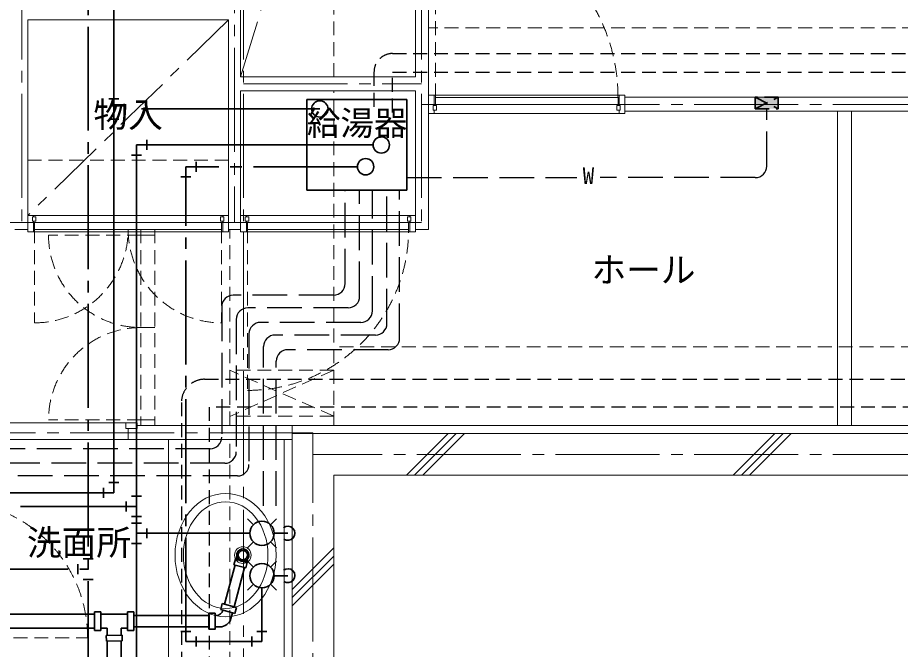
# Model space of a CAD drawing. Units: millimetres at full size, sheet at 1:50; details may follow other scales. Extents: x -9674 to 9699, y -6794 to 6791.
# Drawn here: x 965 to 4784, y -1327 to 1408 of the extents above; entities that cross this region are included whole.
import ezdxf
from ezdxf.enums import TextEntityAlignment as Align

# ---------------------------------------------------------------- set-up
doc = ezdxf.new("R2010")
doc.units = ezdxf.units.MM
doc.header["$LTSCALE"] = 50
for name, pattern in [('CHAIN1', [8, 5, -1, 1, -1]), ('CHAIN2', [12, 9, -1, 1, -1]), ('DASHED1', [1.8, 1.2, -0.6]), ('DASHED3', [4, 3, -1])]:
    doc.linetypes.add(name, pattern=pattern)
for name, color, linetype, lineweight in [('1-0_芯', 134, 'CHAIN2', 9), ('1-1_躯体', 134, 'Continuous', 9), ('1-2_間仕切', 134, 'Continuous', 9), ('1-3_建具', 134, 'Continuous', 9), ('1-5_設備', 134, 'Continuous', 9), ('1-7_その他', 134, 'DASHED1', 9), ('1-8_ハッチ', 134, 'Continuous', 9), ('1-C_梁', 134, 'DASHED1', 9), ('2-0_芯', 3, 'Continuous', 35), ('2-2', 5, 'DASHED3', 25), ('2-3_建具', 4, 'Continuous', 35), ('2-7_その他', 2, 'Continuous', 25), ('2-9_金物', 1, 'CHAIN2', 35), ('2-A_文字', 6, 'Continuous', 35), ('2-B_寸法', 4, 'Continuous', 35), ('2-C', 2, 'DASHED1', 25)]:
    doc.layers.add(name, color=color, linetype=linetype, lineweight=lineweight)
doc.layers.add('1-A_文字', color=134, linetype='Continuous')
doc.styles.add('ＭＳ ゴシック', font='')
doc.styles.get('ＭＳ ゴシック').set_extended_font_data('MS Gothic')

msp = doc.modelspace()

# ---------------------------------------------------------------- linework, layer by layer
at = {"layer": '1-0_芯'}
for p, q in [((982.67, 4677.08), (982.67, 521.08)), ((1942.67, 4677.08), (1942.67, -4292.92)), ((2712.67, 4677.08), (2712.67, 521.08)), ((1903.67, 3677.08), (1903.67, 521.08)), ((1942.67, 1121.08), (2712.67, 1121.08)), ((8542.67, 1032.08), (2712.67, 1032.08)), ((-3007.33, 521.08), (2712.67, 521.08)), ((-3007.33, -388.92), (2242.67, -388.92)), ((2242.67, -4292.92), (2242.67, -388.92)), ((8542.67, -482.92), (2242.67, -482.92))]:
    msp.add_line(p, q, dxfattribs=at)
at = {"layer": '1-1_躯体'}
for p, q in [((2152.67, -392.92), (6832.67, -392.92)), ((2152.67, -392.92), (2152.67, -2332.92)), ((2332.67, -572.92), (5207.67, -572.92)), ((2332.67, -572.92), (2332.67, -3202.92))]:
    msp.add_line(p, q, dxfattribs=at)
at = {"layer": '1-2_間仕切'}
for p, q in [((1929.67, 2792.08), (1929.67, 1151.08)), ((2686.67, 1477.08), (2686.67, 1151.08)), ((2742.67, 1477.08), (2742.67, 491.08)), ((1008.67, 1398.08), (1877.67, 1398.08)), ((1008.67, 1398.08), (1008.67, 491.08)), ((1877.67, 1398.08), (1877.67, 491.08)), ((1929.67, 1151.08), (2686.67, 1151.08)), ((1929.67, 1091.08), (1929.67, 491.08)), ((1929.67, 1091.08), (2686.67, 1091.08)), ((2686.67, 1091.08), (2686.67, 491.08)), ((5577.67, 1063.08), (3592.67, 1063.08)), ((5577.67, 1002.08), (3592.67, 1002.08)), ((952.67, 491.08), (1008.67, 491.08)), ((1877.67, 491.08), (1929.67, 491.08)), ((2686.67, 491.08), (2742.67, 491.08)), ((1442.67, -418.92), (1442.67, -371.42)), ((2152.67, -357.92), (1482.67, -357.92)), ((2152.67, -357.92), (2152.67, -392.92)), ((2152.67, -418.92), (1442.67, -418.92))]:
    msp.add_line(p, q, dxfattribs=at)
at = {"layer": '1-3_建具', "linetype": 'DASHED1'}
for p, q in [((2772.67, 1062.08), (2772.67, 1852.08)), ((1038.67, 491.08), (1038.67, 86.58)), ((1498.67, 466.08), (1098.67, 466.08)), ((1498.67, 491.08), (1498.67, -358.92)), ((1498.67, 466.08), (1558.67, 466.08)), ((1558.67, 491.08), (1558.67, -358.92)), ((1847.67, 491.08), (1847.67, 86.58)), ((1959.67, 491.08), (1959.67, -205.92)), ((1498.67, 66.08), (1558.67, 66.08)), ((1498.67, -333.92), (1098.67, -333.92)), ((1558.67, -333.92), (1498.67, -333.92)), ((677.67, -1276.42), (1267.67, -1276.42))]:
    msp.add_line(p, q, dxfattribs=at)
at = {"layer": '1-3_建具'}
for p, q in [((2767.67, 1027.08), (2767.67, 1072.08)), ((3592.67, 1072.08), (3567.67, 1072.08)), ((3592.67, 1072.08), (3592.67, 992.08)), ((2772.67, 1062.08), (2772.67, 1032.08)), ((3562.67, 1062.08), (2772.67, 1062.08)), ((2772.67, 1032.08), (3562.67, 1032.08)), ((3562.67, 1032.08), (3562.67, 1062.08)), ((2762.67, 1027.08), (2762.67, 1007.08)), ((2762.67, 1027.08), (2777.67, 1027.08)), ((2762.67, 1007.08), (2777.67, 1007.08)), ((2767.67, 1007.08), (2767.67, 992.08)), ((2777.67, 1027.08), (2777.67, 1007.08)), ((3557.67, 1027.08), (3557.67, 1007.08)), ((3572.67, 1027.08), (3557.67, 1027.08)), ((3557.67, 1007.08), (3572.67, 1007.08)), ((3567.67, 1007.08), (3567.67, 992.08)), ((3572.67, 1007.08), (3572.67, 1027.08)), ((2767.67, 992.08), (2742.67, 992.08)), ((2767.67, 992.08), (3567.67, 992.08)), ((3592.67, 992.08), (3567.67, 992.08)), ((1033.67, 551.08), (1008.67, 551.08)), ((1008.67, 551.08), (1008.67, 481.08)), ((1028.67, 546.08), (1043.67, 546.08)), ((1028.67, 526.08), (1028.67, 546.08)), ((1033.67, 551.08), (1033.67, 546.08)), ((1033.67, 551.08), (1852.67, 551.08)), ((1043.67, 526.08), (1043.67, 546.08)), ((1842.67, 526.08), (1842.67, 546.08)), ((1857.67, 546.08), (1842.67, 546.08)), ((1852.67, 551.08), (1852.67, 546.08)), ((1852.67, 551.08), (1877.67, 551.08)), ((1857.67, 526.08), (1857.67, 546.08)), ((1949.67, 546.08), (1964.67, 546.08)), ((1949.67, 526.08), (1949.67, 546.08)), ((1954.67, 551.08), (1954.67, 546.08)), ((1954.67, 551.08), (2661.67, 551.08)), ((1964.67, 526.08), (1964.67, 546.08)), ((2651.67, 526.08), (2651.67, 546.08)), ((2666.67, 546.08), (2651.67, 546.08)), ((2661.67, 551.08), (2661.67, 546.08)), ((2661.67, 551.08), (2686.67, 551.08)), ((2666.67, 526.08), (2666.67, 546.08)), ((1028.67, 526.08), (1043.67, 526.08)), ((1033.67, 526.08), (1033.67, 481.08)), ((1038.67, 491.08), (1038.67, 521.08)), ((1847.67, 521.08), (1038.67, 521.08)), ((1857.67, 526.08), (1842.67, 526.08)), ((1847.67, 491.08), (1847.67, 521.08)), ((1852.67, 526.08), (1852.67, 481.08)), ((1949.67, 526.08), (1964.67, 526.08)), ((1954.67, 526.08), (1954.67, 481.08)), ((1959.67, 491.08), (1959.67, 521.08)), ((2656.67, 521.08), (1959.67, 521.08)), ((2666.67, 526.08), (2651.67, 526.08)), ((2656.67, 491.08), (2656.67, 521.08)), ((2661.67, 526.08), (2661.67, 481.08)), ((1033.67, 481.08), (1008.67, 481.08)), ((1852.67, 481.08), (1033.67, 481.08)), ((1038.67, 491.08), (1847.67, 491.08)), ((1852.67, 481.08), (1877.67, 481.08)), ((1877.67, 491.08), (1877.67, 481.08)), ((1954.67, 481.08), (1929.67, 481.08)), ((2661.67, 481.08), (1954.67, 481.08)), ((1959.67, 491.08), (2656.67, 491.08)), ((2661.67, 481.08), (2686.67, 481.08)), ((2686.67, 491.08), (2686.67, 481.08)), ((682.67, -346.42), (1432.67, -346.42)), ((1442.67, -418.92), (672.67, -418.92))]:
    msp.add_line(p, q, dxfattribs=at)
for points in [[(2767.67, 1072.08), (2742.67, 1072.08), (2742.67, 992.08)], [(3567.67, 1027.08), (3567.67, 1072.08), (2767.67, 1072.08)], [(1954.67, 551.08), (1929.67, 551.08), (1929.67, 481.08)], [(1482.67, -371.42), (1432.67, -371.42), (1432.67, -346.42)], [(1482.67, -371.42), (1482.67, -346.42), (1432.67, -346.42)]]:
    msp.add_lwpolyline(points, dxfattribs=at)
at = {"layer": '1-3_建具', "linetype": 'DASHED1'}
for centre, radius, start, end in [((2772.67, 1062.08), 790, 0, 90), ((1038.67, 491.08), 404.5, 270, 0), ((1498.67, 466.08), 400, 180, 270), ((1847.67, 491.08), 404.5, 180, 270), ((1959.67, 491.08), 697, 270, 0), ((1498.67, -333.92), 400, 90, 180), ((677.67, -1276.42), 590, 0, 90)]:
    msp.add_arc(centre, radius, start, end, dxfattribs=at)
at = {"layer": '1-5_設備'}
for p, q in [((4512.67, 1002.08), (4512.67, -357.92)), ((4572.67, 1002.08), (4572.67, -357.92)), ((1617.67, -418.92), (1617.67, -1418.92))]:
    msp.add_line(p, q, dxfattribs=at)
msp.add_circle((1939.43, -918.92), 36, dxfattribs=at)
for major_axis, ratio in [((0, -267), 0.8202), ((0, -231), 0.7922)]:
    msp.add_ellipse((1865.03, -918.92), major_axis=major_axis, ratio=ratio, dxfattribs=at)
at = {"layer": '1-7_その他', "linetype": 'CHAIN1'}
for p, q in [((1929.67, 1151.08), (2675.17, 3577.08)), ((1877.67, 1398.08), (1008.67, 551.08))]:
    msp.add_line(p, q, dxfattribs=at)
at = {"layer": '1-7_その他'}
for p, q in [((2332.67, -117.92), (1882.67, -318.3)), ((2332.67, -117.92), (1882.67, -117.92)), ((2332.67, -317.92), (1882.67, -119.09)), ((2332.67, -317.92), (1882.67, -317.92))]:
    msp.add_line(p, q, dxfattribs=at)
at = {"layer": '1-8_ハッチ'}
for p, q in [((2152.67, -357.92), (5657.67, -357.92)), ((2117.67, -418.92), (2117.67, -2297.92)), ((2647.37, -572.92), (2827.37, -392.92)), ((2682.72, -572.92), (2862.72, -392.92)), ((2718.08, -572.92), (2898.08, -392.92)), ((4061.58, -572.92), (4241.58, -392.92)), ((4096.94, -572.92), (4276.94, -392.92)), ((4132.29, -572.92), (4312.29, -392.92)), ((2152.67, -1067.62), (2332.67, -887.62)), ((2152.67, -1102.97), (2332.67, -922.97)), ((2152.67, -1138.33), (2332.67, -958.33))]:
    msp.add_line(p, q, dxfattribs=at)
at = {"layer": '1-C_梁'}
for p, q in [((2332.67, 1151.08), (2332.67, 2792.08)), ((6382.67, 1363.08), (2742.67, 1363.08)), ((2332.67, -357.92), (2332.67, 1091.08)), ((1008.67, 791.08), (1882.67, 791.08)), ((1882.67, -357.92), (1882.67, 491.08)), ((5657.67, -17.92), (2332.67, -17.92)), ((1882.67, -2297.92), (1882.67, -418.92))]:
    msp.add_line(p, q, dxfattribs=at)
at = {"layer": '2-0_芯'}
for p, q in [((1907.09, -936.66), (1900.75, -960.32)), ((1913.72, -927.18), (1910.91, -937.68)), ((1958.58, -950.45), (1942.3, -946.09)), ((1958.58, -950.45), (1952.23, -974.12)), ((1957.57, -938.93), (1954.76, -949.43)), ((1860.36, -1131.49), (1905.85, -961.68)), ((1952.23, -974.12), (1900.75, -960.32)), ((1901.64, -1142.55), (1947.14, -972.75)), ((1843.71, -1154.98), (1850.7, -1128.9)), ((1911.29, -1145.14), (1850.7, -1128.9)), ((1904.31, -1171.22), (1911.29, -1145.14)), ((1297.58, -1174.81), (-29.9, -1174.81)), ((1297.58, -1244.81), (1297.58, -1164.81)), ((1324.58, -1164.81), (1297.58, -1164.81)), ((1324.58, -1244.81), (1324.58, -1164.81)), ((1440.86, -1174.81), (1324.58, -1174.81)), ((1467.86, -1164.81), (1440.86, -1164.81)), ((1440.86, -1244.81), (1440.86, -1164.81)), ((1467.86, -1244.81), (1467.86, -1164.81)), ((1467.86, -1179.81), (1791.99, -1179.81)), ((1791.99, -1239.81), (1791.99, -1169.81)), ((1791.99, -1169.81), (1818.99, -1169.81)), ((1824.39, -1179.81), (1818.99, -1179.81)), ((1904.31, -1171.22), (1843.71, -1154.98)), ((1888.19, -1192.75), (1894.65, -1168.63)), ((1297.58, -1234.81), (-29.9, -1234.81)), ((1324.58, -1244.81), (1297.58, -1244.81)), ((1352.42, -1234.81), (1324.58, -1234.81)), ((1352.42, -1234.81), (1352.42, -1266.6)), ((1412.92, -1234.81), (1412.92, -1265.37)), ((1440.86, -1234.81), (1412.92, -1234.81)), ((1467.86, -1244.81), (1440.86, -1244.81)), ((1467.86, -1229.81), (1791.99, -1229.81)), ((1839.89, -1229.81), (1818.99, -1229.81)), ((1348.53, -1266.68), (1416.91, -1265.29)), ((1348.6, -1266.68), (1349.1, -1291.18)), ((1349.1, -1291.18), (1417.41, -1289.79)), ((1352.42, -1291.11), (1352.42, -2205.85)), ((1412.92, -1289.88), (1412.92, -2204.93)), ((1416.91, -1265.29), (1417.41, -1289.79))]:
    msp.add_line(p, q, dxfattribs=at)
for points in [[(1923.38, -941.02), (1907.09, -936.66), (1900.75, -960.32)], [(1958.58, -950.45), (1952.23, -974.12), (1900.75, -960.32)], [(1791.99, -1239.81), (1818.99, -1239.81), (1818.99, -1169.81)]]:
    msp.add_lwpolyline(points, dxfattribs=at)
msp.add_circle((1939.43, -918.92), 20, dxfattribs=at)
for centre, radius, end in [((1824.39, -1149.81), 30, 345.00093), ((1839.89, -1179.81), 50, 345)]:
    msp.add_arc(centre, radius, 270, end, dxfattribs=at)
msp.add_ellipse((1939.43, -918.92), major_axis=(13.33, -23.08), ratio=0.999793, dxfattribs=at)
at = {"layer": '2-2', "color": 4, "linetype": 'DASHED1', "lineweight": 35}
for p, q in [((4156.34, 1013.08), (4256.34, 1063.08)), ((4156.34, 1063.08), (4256.34, 1013.08)), ((4256.34, 1063.08), (4156.34, 1063.08)), ((4156.34, 1063.08), (4156.34, 1013.08)), ((4256.34, 1063.08), (4256.34, 1013.08)), ((4156.34, 1013.08), (4256.34, 1013.08))]:
    msp.add_line(p, q, dxfattribs=at)
at = {"layer": '2-2'}
for p, q in [((4206.34, 765.02), (4206.34, 1013.08)), ((2649.3, 715.02), (3384.87, 715.02)), ((4156.34, 715.02), (3484.87, 715.02)), ((2381.75, 256.49), (2381.75, 660.51)), ((2444.87, 201.53), (2444.87, 660.51)), ((2499.83, 138.42), (2499.83, 660.51)), ((2562.94, 83.46), (2562.94, 660.51)), ((2617.9, 20.35), (2617.9, 660.51)), ((2331.75, 206.49), (1897.97, 206.49)), ((1847.97, 156.49), (1847.97, -408.4)), ((2394.87, 151.53), (1961.09, 151.53)), ((1911.09, 101.53), (1911.09, -471.51)), ((2449.83, 88.42), (2016.04, 88.42)), ((1966.04, 38.42), (1966.04, -526.47)), ((2512.94, 33.46), (2079.16, 33.46)), ((2029.16, -706.16), (2029.16, -16.54)), ((2567.9, -29.65), (2134.11, -29.65)), ((2084.11, -706.16), (2084.11, -79.65)), ((1797.97, -458.4), (244.04, -458.4)), ((1861.09, -521.51), (189.08, -521.51)), ((1916.04, -576.47), (125.97, -576.47))]:
    msp.add_line(p, q, dxfattribs=at)
at = {"layer": '2-2', "linetype": 'Continuous'}
for centre, start, end in [((4156.34, 765.02), 270, 0), ((2331.75, 256.49), 270, 0), ((1897.97, 156.49), 90, 180), ((2394.87, 201.53), 270, 0), ((1961.09, 101.53), 90, 180), ((2449.83, 138.42), 270, 0), ((2016.04, 38.42), 90, 180), ((2512.94, 83.46), 270, 0), ((2079.16, -16.54), 90, 180), ((2567.9, 20.35), 270, 0), ((2134.11, -79.65), 90, 180), ((1797.97, -408.4), 270, 0), ((1861.09, -471.51), 270, 0), ((1916.04, -526.47), 270, 0)]:
    msp.add_arc(centre, 50, start, end, dxfattribs=at)
at = {"layer": '2-2', "color": 150}
msp.add_solid([(4156.34, 1063.08), (4256.34, 1063.08), (4156.34, 1013.08), (4256.34, 1013.08)], dxfattribs=at)
at = {"layer": '2-3_建具'}
for p, q in [((1381.4, -648.88), (1381.4, 1533.75)), ((1403, 1056.73), (1359.8, 1056.73)), ((1425.7, 990.83), (1425.7, 1034.03)), ((2272.61, 1012.43), (1500.87, 1012.43)), ((1403, 968.14), (1359.8, 968.14)), ((1359.8, -604.59), (1403, -604.59)), ((812.47, -648.88), (1381.4, -648.88)), ((1337.11, -627.28), (1337.11, -670.48))]:
    msp.add_line(p, q, dxfattribs=at)
msp.add_circle((2272.61, 1012.43), 35.49, dxfattribs=at)
at = {"layer": '2-9_金物'}
for p, q in [((1270.38, -2681.56), (1270.38, 2716.32)), ((1737.39, 740.75), (1737.39, 783.95)), ((2435.19, 762.35), (1693.1, 762.35)), ((1693.1, -1293.48), (1693.1, 762.35)), ((1714.7, 718.05), (1671.5, 718.05)), ((1248.78, -935.43), (1291.98, -935.43)), ((-465.92, -979.72), (1270.38, -979.72)), ((1226.08, -958.12), (1226.08, -1001.32)), ((1248.78, -1024.02), (1291.98, -1024.02)), ((2022.22, -1060.68), (2022.22, -1293.48)), ((1714.7, -1249.18), (1671.5, -1249.18)), ((2000.62, -1249.18), (2043.82, -1249.18)), ((2022.22, -1293.48), (1693.1, -1293.48)), ((1737.39, -1271.88), (1737.39, -1315.08)), ((1977.92, -1271.88), (1977.92, -1315.08))]:
    msp.add_line(p, q, dxfattribs=at)
at = {"layer": '2-9_金物', "linetype": 'Continuous'}
for p, q in [((1985.06, -970.97), (1959.84, -945.75)), ((2059.38, -970.97), (2084.59, -945.75)), ((2074.77, -1008.13), (2134.6, -1008.13)), ((1985.06, -1045.29), (1959.84, -1070.5)), ((2059.38, -1045.29), (2084.59, -1070.5))]:
    msp.add_line(p, q, dxfattribs=at)
for centre, radius in [((2470.69, 762.35), 35.49), ((2022.22, -1008.13), 52.55)]:
    msp.add_circle(centre, radius, dxfattribs=at)
msp.add_arc((2134.6, -1008.13), 30.34, 235.151, 129.51, dxfattribs=at)
at = {"layer": '2-A_文字'}
for p, q in [((2502.84, 856.48), (1479.45, 856.48)), ((1523.74, 834.88), (1523.74, 878.08)), ((1501.05, 812.18), (1457.85, 812.18)), ((1435.15, -686.45), (1435.15, -729.65)), ((1457.85, -663.75), (1501.05, -663.75)), ((977.53, -708.05), (1479.45, -708.05)), ((1457.85, -752.34), (1501.05, -752.34)), ((1985.06, -787.51), (1959.84, -762.29)), ((2059.38, -787.51), (2084.59, -762.29)), ((1501.05, -780.37), (1457.85, -780.37)), ((1969.67, -824.66), (1479.45, -824.66)), ((1523.74, -846.26), (1523.74, -803.06)), ((2074.77, -824.66), (2134.6, -824.66)), ((1501.05, -868.96), (1457.85, -868.96)), ((1985.06, -861.82), (1959.84, -887.04)), ((2059.38, -861.82), (2084.59, -887.04))]:
    msp.add_line(p, q, dxfattribs=at)
msp.add_lwpolyline([(1324.52, -2809.94), (1479.45, -2809.94), (1479.45, 856.48)], dxfattribs=at)
for centre, radius in [((2538.34, 856.48), 35.49), ((2022.22, -824.66), 52.55)]:
    msp.add_circle(centre, radius, dxfattribs=at)
msp.add_arc((2134.6, -824.66), 30.34, 235.151, 129.51, dxfattribs=at)
at = {"layer": '2-B_寸法'}
for p, q in [((2216.8, 1053.67), (2649.3, 1053.67)), ((2216.8, 660.51), (2216.8, 1053.67)), ((2649.3, 1053.67), (2649.3, 660.51)), ((2649.3, 660.51), (2216.8, 660.51))]:
    msp.add_line(p, q, dxfattribs=at)
at = {"layer": '2-C'}
for p, q in [((2586.92, 1252.08), (6382.67, 1252.08)), ((2506.92, 1172.08), (2506.92, 997.14)), ((2586.92, 1172.08), (6382.67, 1172.08)), ((2586.92, 997.14), (2586.92, 1172.08)), ((1773.7, -157.92), (6834.42, -157.92)), ((1673.7, -257.92), (1673.7, -1845.28))]:
    msp.add_line(p, q, dxfattribs=at)
msp.add_lwpolyline([(6834.42, -277.92), (1793.7, -277.92), (1793.7, -1845.28)], dxfattribs=at)
for centre, radius in [((2586.92, 1172.08), 80), ((1773.7, -257.92), 100)]:
    msp.add_arc(centre, radius, 90, 180, dxfattribs=at)

# ---------------------------------------------------------------- texts
at = {"layer": '1-A_文字', "style": 'ＭＳ ゴシック'}
for s, p in [('物入', (1293.17, 899.58)), ('ホール', (3448.09, 228.03)), ('洗面所', (1005.5, -952.31))]:
    msp.add_text(s, height=110, dxfattribs=at).set_placement(p, align=Align.BOTTOM_LEFT)
at = {"layer": '2-2', "color": 7, "style": 'ＭＳ ゴシック'}
msp.add_text('W', height=73.31, dxfattribs=at).set_placement((3409.87, 665.02), align=Align.BOTTOM_LEFT)
at = {"layer": '2-7_その他', "color": 134, "style": 'ＭＳ ゴシック'}
msp.add_text('給湯器', height=106.3, dxfattribs=at).set_placement((2216.43, 866.16), align=Align.BOTTOM_LEFT)

doc.saveas('drawing.dxf')
